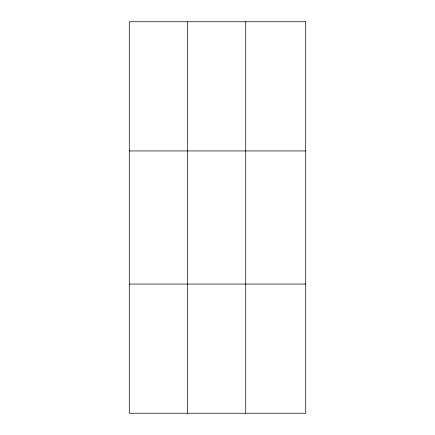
<?xml version="1.0" encoding="UTF-8"?>
<svg xmlns="http://www.w3.org/2000/svg" width="435" height="435" viewBox="0 0 435 435"><rect width="100%" height="100%" fill="white"/><g stroke="black" fill="none" stroke-linecap="round" stroke-linejoin="round"><path stroke-width="0.65" d="M187.507 21.75L187.507 413.25M245.731 21.75L245.731 413.25M129.282 150.945L305.718 150.945M129.282 284.055L305.718 284.055M305.718 21.75L305.718 413.25L129.282 413.25L129.282 21.75L305.718 21.75"/></g></svg>
